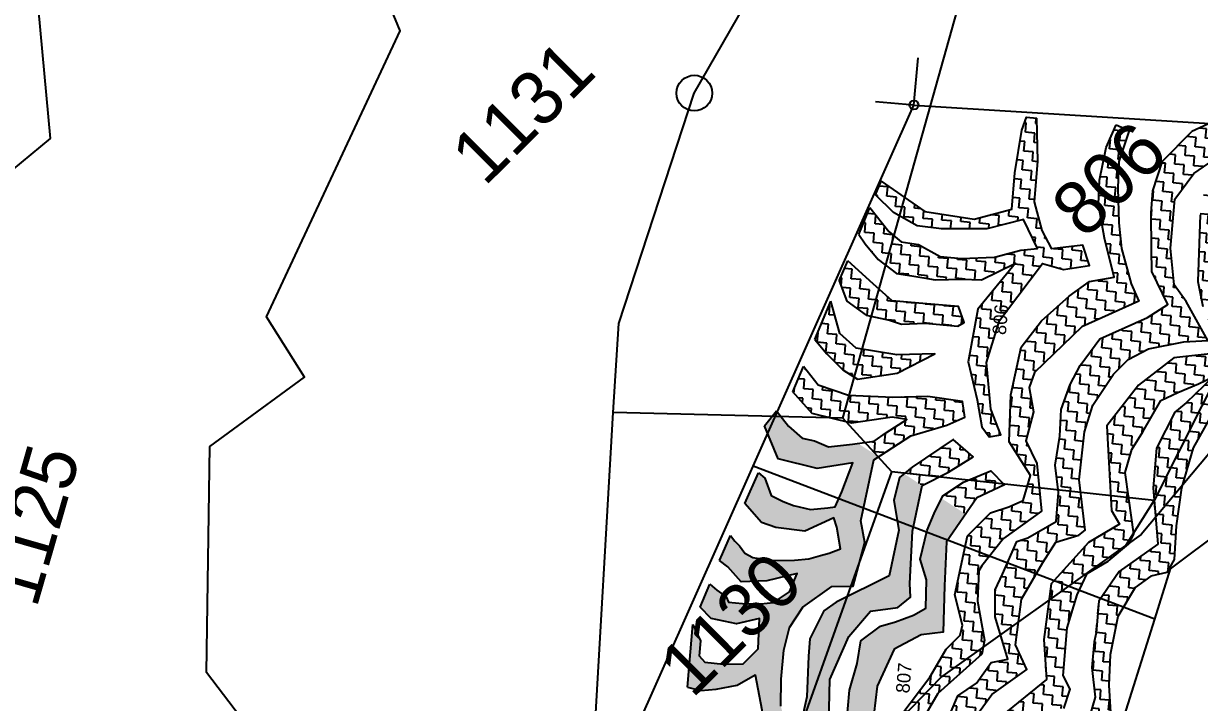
# Model space of a CAD drawing. Header units: metres. Extents: x 302481 to 307962, y 1946667 to 1951250.
# Drawn here: x 304774.8 to 304935.7, y 1948204.2 to 1948297.1 of the extents above; entities that cross this region are included whole.
import ezdxf

# ---------------------------------------------------------------- set-up
doc = ezdxf.new("R2010")
doc.units = ezdxf.units.M
for name, color, linetype in [('LINE_WATER', 4, 'Continuous'), ('POLY_HATCH', 12, 'Continuous'), ('POLY_PARCEL', 6, 'Continuous'), ('SYM_STONE', 1, 'Continuous'), ('TEXT_PARCEL', 7, 'Continuous')]:
    doc.layers.add(name, color=color, linetype=linetype)
doc.styles.add('TEXT_MAP', font='')
doc.styles.get('TEXT_MAP').set_extended_font_data('Kruti Dev 050')
pattern_1 = [(85.06051, (305267.1957, 1947216.2392), (-1.1794354, 1.4025854), [1.295823, -1.295823]), (175.06051, (305267.3073, 1947217.5302), (-1.4025854, -1.1794354), [1.295823, -1.295823])]

# ---------------------------------------------------------------- blocks, each defined once
blk = doc.blocks.new('STONE')
blk.add_circle((0, 0), 0.851)

msp = doc.modelspace()

# ---------------------------------------------------------------- hatches: boundary and pattern name
at = {"layer": 'POLY_HATCH'}
h = msp.add_hatch(dxfattribs=at)
h.set_pattern_fill('ZIGZAG', color=256, scale=10.366583, angle=85.0605, style=0)
h.set_pattern_definition(pattern_1)
h.paths.add_polyline_path([(304892.13, 1948275.56), (304891.35, 1948273.71), (304893.85, 1948271.28), (304897.07, 1948269.45), (304900.41, 1948269.03), (304906.6, 1948269.05), (304911.63, 1948270.31), (304913.54, 1948266.34), (304911.27, 1948266.11), (304907.67, 1948265.16), (304903.15, 1948264.99), (304900.22, 1948265.24), (304897.27, 1948266.9), (304894.9, 1948267.25), (304893.2, 1948268.66), (304890.61, 1948271.94), (304889.08, 1948268.29), (304889.96, 1948266.97), (304891.74, 1948264.85), (304894.25, 1948262.94), (304896.33, 1948262.62), (304898, 1948262.33), (304899.52, 1948262.06), (304903.19, 1948262.17), (304905.86, 1948262.08), (304910.55, 1948264.35), (304905.37, 1948258.03), (304904.04, 1948250.83), (304905.28, 1948245.65), (304905.94, 1948241.93), (304906.95, 1948240.58), (304908.52, 1948240.86), (304907.14, 1948244.36), (304906.56, 1948250.75), (304908.33, 1948256.51), (304910.87, 1948259.81), (304914.21, 1948264.31), (304917.09, 1948263.5), (304920.66, 1948264.04), (304919.77, 1948266.79), (304915.51, 1948266.31), (304914.18, 1948268.82), (304913.11, 1948272.72), (304913.59, 1948278.31), (304913.44, 1948284.2), (304912.02, 1948284.33), (304911.41, 1948282.56), (304910.45, 1948276.71), (304910.02, 1948271.74), (304904.89, 1948270.36), (304898.14, 1948271.4)])
h = msp.add_hatch(dxfattribs=at)
h.set_pattern_fill('ZIGZAG', color=256, scale=10.366583, angle=85.0605, style=0)
h.set_pattern_definition(pattern_1)
h.paths.add_polyline_path([(304914.07, 1948256.47), (304911.32, 1948252.86), (304909.88, 1948246.34), (304909.67, 1948239.9), (304912.59, 1948235.27), (304911.6, 1948231.86), (304909.6, 1948230.99), (304907.09, 1948230.16), (304905.65, 1948228.71), (304908.81, 1948226.63), (304914.09, 1948230.43), (304913.43, 1948236.95), (304911.96, 1948240.05), (304912.99, 1948243.98), (304912.41, 1948247.35), (304913.11, 1948249.38), (304919.59, 1948255.64), (304927.4, 1948259.16), (304926.38, 1948261.52), (304925.06, 1948266.35), (304924.66, 1948269.88), (304924.55, 1948274.61), (304924.69, 1948278.27), (304926.1, 1948282.52), (304924.3, 1948283.27), (304922.93, 1948280.17), (304922.02, 1948275.7), (304921.91, 1948272.39), (304922.73, 1948267.78), (304924.02, 1948262.42), (304920.65, 1948261.84), (304917.86, 1948259.81)])
h = msp.add_hatch(dxfattribs=at)
h.set_pattern_fill('ZIGZAG', color=256, scale=10.366583, angle=85.0605, style=0)
h.set_pattern_definition(pattern_1)
h.paths.add_polyline_path([(304922.09, 1948253.97), (304919.38, 1948250.36), (304918.03, 1948247.75), (304916.78, 1948244.33), (304916.62, 1948240.65), (304915.96, 1948236.7), (304916.44, 1948232.98), (304916.09, 1948229), (304912.22, 1948226.77), (304910.73, 1948226.25), (304910.43, 1948225.57), (304914.13, 1948223.14), (304914.27, 1948223.38), (304916.05, 1948226.16), (304919.22, 1948227.12), (304920.05, 1948227.82), (304919.25, 1948234.68), (304919.98, 1948241.25), (304921.11, 1948244.92), (304923.95, 1948249.15), (304925.97, 1948251.14), (304928.72, 1948252.6), (304933.58, 1948253.57), (304936.84, 1948253.75), (304933.9, 1948259.1), (304932.25, 1948261.4), (304931.76, 1948266.38), (304932.34, 1948273.12), (304934.96, 1948276.6), (304938.89, 1948279.35), (304940.41, 1948282.61), (304938.54, 1948284.16), (304934.67, 1948282.37), (304930.66, 1948278.3), (304929.35, 1948274.25), (304929.09, 1948271.22), (304929.14, 1948266.25), (304929.2, 1948263.2), (304931.37, 1948258.68), (304928.6, 1948256.93)])
h = msp.add_hatch(dxfattribs=at)
h.set_pattern_fill('ZIGZAG', color=256, scale=10.366583, angle=85.0605, style=0)
h.set_pattern_definition(pattern_1)
h.paths.add_polyline_path([(304932.18, 1948251.4), (304927.37, 1948247.64), (304923.05, 1948242.09), (304923.23, 1948238.7), (304923.65, 1948230.49), (304924.77, 1948228.63), (304920.54, 1948226.11), (304916.45, 1948221.61), (304919.33, 1948219.71), (304920.35, 1948221.9), (304923.22, 1948223.57), (304925.98, 1948225.9), (304926.74, 1948227.27), (304926.04, 1948232.14), (304925.55, 1948235.71), (304926.46, 1948238.84), (304927.95, 1948241.28), (304930.41, 1948245.56), (304932.74, 1948246.64), (304935.57, 1948247.84), (304937.57, 1948248.78), (304933.9, 1948245.25), (304932.35, 1948243.95), (304929.84, 1948239.03), (304929.37, 1948233.62), (304929.99, 1948225.87), (304924.7, 1948222.16), (304921.94, 1948218.07), (304921.94, 1948218), (304924.66, 1948216.2), (304926.9, 1948219.97), (304929.04, 1948221.51), (304931.23, 1948222.03), (304932.24, 1948223.81), (304932.5, 1948228.38), (304933.24, 1948233.62), (304934.85, 1948239.07), (304937.22, 1948243.31), (304939.72, 1948245.67), (304942.56, 1948248.73), (304940.96, 1948251.73), (304939.47, 1948256.02), (304938.6, 1948262.55), (304939.02, 1948267.39), (304941.35, 1948272.78), (304943.83, 1948276.58), (304946.59, 1948278.78), (304946.83, 1948281.32), (304942.58, 1948280.96), (304936.43, 1948274.6), (304935.79, 1948270.97), (304935.49, 1948261.85), (304936.15, 1948258.43), (304938.31, 1948253.75), (304938.81, 1948252.11)])
h = msp.add_hatch(dxfattribs=at)
h.set_pattern_fill('ZIGZAG', color=256, scale=10.366583, angle=85.0605, style=0)
h.set_pattern_definition(pattern_1)
h.paths.add_polyline_path([(304891.03, 1948261.53), (304887.57, 1948264.68), (304886.42, 1948261.94), (304887.45, 1948259.16), (304890.1, 1948257.24), (304893.28, 1948256.54), (304894.92, 1948255.98), (304898.16, 1948256.12), (304902.63, 1948255.74), (304903.52, 1948256.22), (304902.72, 1948258.4), (304897.28, 1948258.87), (304893.65, 1948259.19)])
h = msp.add_hatch(dxfattribs=at)
h.set_pattern_fill('ZIGZAG', color=256, scale=10.366583, angle=85.0605, style=0)
h.set_pattern_definition(pattern_1)
h.paths.add_polyline_path([(304886.92, 1948249.77), (304888.92, 1948248.47), (304894.34, 1948249.27), (304899.49, 1948251.92), (304894.27, 1948251.81), (304888.72, 1948252.71), (304886.51, 1948254.74), (304885.25, 1948259.15), (304883.05, 1948253.91), (304884.72, 1948251.93)])
h = msp.add_hatch(dxfattribs=at)
h.set_pattern_fill('ZIGZAG', color=256, scale=10.366583, angle=85.0605, style=0)
h.set_pattern_definition(pattern_1)
h.paths.add_polyline_path([(304898.54, 1948246.1), (304893.75, 1948245.98), (304887.66, 1948246.24), (304883.54, 1948247.66), (304881.5, 1948250.21), (304880.05, 1948246.75), (304882.61, 1948243.87), (304882.77, 1948243.77), (304888.1, 1948242.46), (304893.63, 1948243.28), (304895.68, 1948242.96), (304892.87, 1948241.19), (304891.19, 1948239.97), (304888.99, 1948239.68), (304891.78, 1948237.84), (304896.21, 1948240.72), (304901.12, 1948242.16), (304903.61, 1948243.27), (304903.26, 1948245.43)])
h = msp.add_hatch(dxfattribs=at)
h.set_pattern_fill('ZIGZAG', color=256, scale=10.366583, angle=85.0605, style=0)
h.set_pattern_definition(pattern_1)
h.paths.add_polyline_path([(304872.77, 1948225.65), (304872.11, 1948226.28), (304871.53, 1948227.07), (304870.41, 1948224.56), (304870.03, 1948223.65), (304871.16, 1948222.77), (304872.99, 1948220.75), (304876.52, 1948220.87), (304880.63, 1948221.88), (304879.62, 1948219.38), (304877.41, 1948217.92), (304875.67, 1948217.71), (304873.17, 1948217.78), (304871.24, 1948217.95), (304870.95, 1948218.69), (304869.66, 1948219.6), (304868.69, 1948220.42), (304867.37, 1948217.26), (304868.9, 1948215.71), (304872.35, 1948214.98), (304875.5, 1948215.71), (304875.29, 1948211.57), (304873.24, 1948209.51), (304870.58, 1948209.46), (304868.02, 1948209.75), (304867.23, 1948210.61), (304867.41, 1948212.68), (304866.39, 1948214.88), (304865.88, 1948209), (304865.65, 1948206.33), (304867.46, 1948205.87), (304869.57, 1948206.04), (304872.42, 1948206.58), (304874.91, 1948208.03), (304875.81, 1948203.22), (304875.72, 1948199.12), (304873.38, 1948202.47), (304869.75, 1948200.95), (304865.76, 1948197.35), (304861.28, 1948191.08), (304859.69, 1948184.91), (304860.44, 1948181.43), (304861.31, 1948178.28), (304861.82, 1948176.05), (304859.04, 1948176.29), (304855.26, 1948175.73), (304851.55, 1948169.67), (304851.26, 1948161.04), (304851.5, 1948153.27), (304854.15, 1948147.11), (304852.11, 1948144.55), (304845.27, 1948139.22), (304841.37, 1948130.9), (304838.13, 1948119.78), (304840.01, 1948105.25), (304846.23, 1948105.42), (304844.64, 1948108.2), (304844.25, 1948115.94), (304845.54, 1948121.68), (304848.05, 1948129.17), (304852.37, 1948139.17), (304857.69, 1948142.43), (304860.76, 1948147.21), (304859.97, 1948153.4), (304861.66, 1948160.69), (304864.22, 1948162.6), (304870.06, 1948168.74), (304871.14, 1948168.91), (304872.11, 1948170.96), (304871.16, 1948175.29), (304870.9, 1948178.5), (304871.31, 1948183.25), (304873.13, 1948188.94), (304875.3, 1948192.48), (304878.23, 1948195.68), (304879.64, 1948196.62), (304882.85, 1948196.88), (304884.94, 1948199.42), (304885.1, 1948207.39), (304887.73, 1948213.27), (304890.69, 1948216.74), (304894.45, 1948217.21), (304896.17, 1948218.66), (304896.06, 1948220.53), (304896.42, 1948227.67), (304897.75, 1948233.91), (304895.29, 1948235.53), (304894.66, 1948235), (304893.86, 1948231.88), (304894.57, 1948227.83), (304893.23, 1948221.57), (304886.01, 1948217.94), (304884.32, 1948216.76), (304883.68, 1948215.48), (304882.39, 1948212.94), (304882.19, 1948210.56), (304881.97, 1948205), (304881.1, 1948201.09), (304879.02, 1948201.53), (304878.41, 1948203.71), (304878.47, 1948207.43), (304878.81, 1948211.39), (304879.61, 1948214.51), (304881.44, 1948217.27), (304885.4, 1948220.12), (304888.33, 1948220.13), (304889.91, 1948226.11), (304889.37, 1948229.08), (304891.15, 1948237.43), (304891.78, 1948237.84), (304888.99, 1948239.68), (304888.21, 1948239.58), (304884.95, 1948239.21), (304883.01, 1948240.03), (304881.32, 1948240.39), (304879.45, 1948242.06), (304877.83, 1948244.14), (304876.2, 1948242.09), (304878.03, 1948237.55), (304883.38, 1948236.23), (304888.26, 1948237.03), (304886.76, 1948233.06), (304885.87, 1948230.98), (304884.85, 1948230.86), (304882.46, 1948230.63), (304880.14, 1948231.19), (304878.75, 1948231.74), (304877.1, 1948232.53), (304876.23, 1948234.91), (304875.36, 1948235.67), (304873.49, 1948231.47), (304875.77, 1948228.84), (304877.73, 1948228.17), (304881.7, 1948227.68), (304885.67, 1948229.49), (304886.06, 1948228.24), (304886.59, 1948225.25), (304885.03, 1948224.66), (304883.86, 1948224.33), (304882.24, 1948223.9), (304880.28, 1948223.71), (304877.69, 1948223.64), (304876.63, 1948223.74), (304874.57, 1948224.06), (304873.47, 1948224.66)])
h.paths.add_polyline_path([(304868.75, 1948193.54), (304868.97, 1948190.95), (304867.7, 1948189.16), (304866.52, 1948185.9), (304867.12, 1948181.15), (304867.92, 1948178.73), (304868.12, 1948174.57), (304868.73, 1948172.62), (304863.18, 1948169.18), (304859.3, 1948167.06), (304858.39, 1948162.99), (304856.97, 1948159.42), (304856.65, 1948155.76), (304857.03, 1948152.37), (304857.17, 1948148.78), (304855.93, 1948150), (304855.59, 1948151.26), (304854.11, 1948154.86), (304854.34, 1948160.1), (304855.33, 1948166.39), (304858.34, 1948170.16), (304860.68, 1948172.64), (304865.91, 1948173.65), (304863.66, 1948178.65), (304863.24, 1948181.6), (304864.37, 1948186.87), (304867.19, 1948190.99)], flags=16)
h = msp.add_hatch(dxfattribs=at)
h.set_pattern_fill('ZIGZAG', color=256, scale=10.366583, angle=85.0605, style=0)
h.set_pattern_definition(pattern_1)
h.paths.add_polyline_path([(304902.01, 1948240.22), (304896.38, 1948236.45), (304895.29, 1948235.53), (304897.73, 1948233.93), (304901.36, 1948235.75), (304904.73, 1948237.86)])
h = msp.add_hatch(dxfattribs=at)
h.set_pattern_fill('ZIGZAG', color=256, scale=10.366583, angle=85.0605, style=0)
h.set_pattern_definition(pattern_1)
h.paths.add_polyline_path([(304903.4, 1948234.37), (304900.6, 1948232.49), (304900.43, 1948232.15), (304903.7, 1948230), (304905.24, 1948232.23), (304909.03, 1948234.03), (304907.16, 1948235.93)])
h = msp.add_hatch(dxfattribs=at)
h.set_pattern_fill('ZIGZAG', color=256, scale=10.366583, angle=85.0605, style=0)
h.set_pattern_definition(pattern_1)
h.paths.add_polyline_path([(304899.4, 1948230.08), (304898.45, 1948227.79), (304897.48, 1948223.86), (304898.36, 1948221.03), (304898.28, 1948217.15), (304896.57, 1948216.17), (304894.11, 1948215.25), (304892.05, 1948214.68), (304889.38, 1948212.66), (304888.86, 1948209.57), (304887.79, 1948205.9), (304887.35, 1948200.8), (304887.66, 1948197.14), (304886.78, 1948195.71), (304881.47, 1948193.67), (304879.29, 1948192.98), (304876.88, 1948191.18), (304875.11, 1948188.08), (304874.37, 1948185.38), (304874.18, 1948181.64), (304874.45, 1948178.03), (304877.8, 1948171.98), (304878.65, 1948167.27), (304874.14, 1948165.78), (304871.29, 1948164.65), (304868.1, 1948161.04), (304864.51, 1948158.72), (304862.11, 1948154.04), (304862.86, 1948149.71), (304864.42, 1948144.57), (304860.96, 1948143.61), (304859.2, 1948142.14), (304855.72, 1948138.05), (304853.19, 1948134.89), (304851.01, 1948129.94), (304848.71, 1948120.74), (304848.08, 1948113.4), (304848.89, 1948108.32), (304850.78, 1948109.64), (304851.99, 1948114.84), (304852.81, 1948118.53), (304853.58, 1948121.72), (304854.11, 1948124.93), (304858.23, 1948133.47), (304862.76, 1948138.1), (304867.85, 1948139.03), (304867.07, 1948144.49), (304867.06, 1948148.75), (304866.8, 1948151.53), (304872.77, 1948159.78), (304883.11, 1948164.47), (304881.92, 1948168.08), (304880.43, 1948169.72), (304879.8, 1948171.15), (304878.71, 1948174.5), (304878.15, 1948178.06), (304878.14, 1948180.94), (304878.57, 1948184.41), (304879.72, 1948187.57), (304886.07, 1948191.53), (304890.44, 1948192.78), (304890.48, 1948196.16), (304891.16, 1948202.62), (304891.62, 1948206.47), (304893.93, 1948211.53), (304897.61, 1948213.47), (304900.64, 1948213.83), (304900.82, 1948220.21), (304901.09, 1948226.2), (304903.7, 1948230), (304900.43, 1948232.15)])
h = msp.add_hatch(dxfattribs=at)
h.set_pattern_fill('ZIGZAG', color=256, scale=10.366583, angle=85.0605, style=0)
h.set_pattern_definition(pattern_1)
h.paths.add_polyline_path([(304873.89, 1948151.84), (304872.11, 1948149.37), (304870.45, 1948144.27), (304871.91, 1948136.98), (304867.64, 1948138.05), (304864.62, 1948135.51), (304862.73, 1948133.75), (304858.46, 1948128.88), (304858.16, 1948127.48), (304856.24, 1948119.43), (304855.08, 1948116.04), (304855.19, 1948113.23), (304857.13, 1948111.49), (304860.23, 1948115.07), (304861.32, 1948119.52), (304861.85, 1948123.67), (304864.03, 1948126.62), (304866.8, 1948130.4), (304869.79, 1948132.77), (304874.49, 1948132.53), (304874.6, 1948135.85), (304873.51, 1948139.43), (304874.98, 1948146.3), (304878.64, 1948148.25), (304879.8, 1948149.55), (304882.3, 1948154.23), (304889.67, 1948158.66), (304889.14, 1948160.63), (304887.51, 1948166.01), (304886.08, 1948175.75), (304888.41, 1948181.79), (304888.94, 1948183.84), (304892.55, 1948187.2), (304896.79, 1948189.8), (304896.09, 1948193.88), (304896.81, 1948200.11), (304899.89, 1948205.44), (304905.94, 1948210.86), (304906.28, 1948212.75), (304905.34, 1948218.08), (304905.53, 1948222.25), (304905.94, 1948222.92), (304908.83, 1948226.62), (304905.65, 1948228.71), (304903.96, 1948227.01), (304902.22, 1948218.94), (304903.26, 1948214.83), (304902.97, 1948213.46), (304901.05, 1948211.53), (304898.8, 1948207.7), (304894.86, 1948202.45), (304894.07, 1948199.38), (304893.89, 1948195.37), (304891.58, 1948192.78), (304889.68, 1948191.02), (304885.74, 1948187.86), (304883.73, 1948182.79), (304881.75, 1948180.17), (304881.87, 1948175.44), (304883.24, 1948171.13), (304885.41, 1948165.87), (304885.98, 1948162.33), (304883.53, 1948160.27), (304879.09, 1948159.43), (304877.23, 1948156.09)])
h = msp.add_hatch(dxfattribs=at)
h.set_pattern_fill('ZIGZAG', color=256, scale=10.366583, angle=85.0605, style=0)
h.set_pattern_definition(pattern_1)
h.paths.add_polyline_path([(304894.65, 1948186.6), (304892.82, 1948182.11), (304890.85, 1948179.71), (304890.67, 1948173.96), (304891.88, 1948167.81), (304892.57, 1948162.78), (304895.18, 1948159.67), (304894.95, 1948156.96), (304890.54, 1948156.06), (304886.96, 1948155.41), (304884.57, 1948150), (304881.72, 1948142.88), (304881.28, 1948139.71), (304880.55, 1948134.96), (304880.84, 1948132.69), (304882.23, 1948130.33), (304883.03, 1948126.57), (304879.94, 1948126.03), (304876.6, 1948120.71), (304875.05, 1948112.03), (304875.58, 1948106.25), (304878.92, 1948106.34), (304879.13, 1948108.79), (304880.16, 1948113.49), (304882.25, 1948118.09), (304884.93, 1948122.34), (304887.12, 1948126.32), (304884.13, 1948132.79), (304883.97, 1948136.36), (304885.26, 1948140.57), (304887.42, 1948145.94), (304889.51, 1948150.54), (304896.02, 1948154.45), (304898.28, 1948155.65), (304895.7, 1948163.28), (304894.61, 1948167.19), (304895.36, 1948175.93), (304897.53, 1948183.15), (304902.1, 1948186.15), (304902.45, 1948193.68), (304903.46, 1948200.08), (304907.31, 1948205.3), (304912.08, 1948208.75), (304910.52, 1948212.13), (304911.37, 1948218.38), (304914.13, 1948223.14), (304910.43, 1948225.57), (304908.74, 1948221.78), (304907.75, 1948219.62), (304907.76, 1948215.93), (304909.5, 1948210.17), (304907.22, 1948209.72), (304905.21, 1948206.85), (304902.66, 1948205.15), (304900.66, 1948200.51), (304900.29, 1948198.14), (304899.84, 1948194.81), (304899.72, 1948193.38), (304899.49, 1948190.67), (304899.2, 1948189.25), (304897.13, 1948187.51)])
h = msp.add_hatch(dxfattribs=at)
h.set_pattern_fill('ZIGZAG', color=256, scale=10.366583, angle=85.0605, style=0)
h.set_pattern_definition(pattern_1)
h.paths.add_polyline_path([(304908.73, 1948202.44), (304905.73, 1948195.49), (304906.23, 1948190.15), (304906.45, 1948185.52), (304902.88, 1948185.03), (304899.03, 1948181.19), (304897.17, 1948176.38), (304896.61, 1948169.86), (304897.6, 1948166.57), (304900.66, 1948157.48), (304901.57, 1948155), (304897.07, 1948152.98), (304890.93, 1948148.7), (304888.91, 1948138.3), (304888.49, 1948133.36), (304888.92, 1948132.85), (304888.91, 1948129), (304889.3, 1948126.08), (304889.55, 1948125.26), (304888.01, 1948124.11), (304886.54, 1948121.99), (304883.3, 1948116.02), (304882.74, 1948113.18), (304882.56, 1948111.11), (304882.64, 1948108.38), (304882.48, 1948106.44), (304885.9, 1948106.54), (304886.85, 1948112.64), (304887.85, 1948116.72), (304889.27, 1948118.36), (304891.16, 1948119.8), (304894.8, 1948121.25), (304893.68, 1948124.87), (304893.12, 1948129.57), (304892.64, 1948133.3), (304893.5, 1948139.48), (304894.57, 1948144.52), (304896.39, 1948148.85), (304901.46, 1948150.01), (304904.51, 1948152), (304904.33, 1948153.61), (304902.88, 1948159.03), (304900.54, 1948165.32), (304899.81, 1948169.88), (304901.33, 1948176.32), (304907.03, 1948181.12), (304910.37, 1948180.83), (304911.57, 1948181.85), (304909.48, 1948187.32), (304908.95, 1948194.1), (304910.22, 1948197.28), (304911.24, 1948199.92), (304914.9, 1948203.29), (304917.15, 1948203.41), (304918.02, 1948206.06), (304917.06, 1948207.91), (304917.62, 1948214.44), (304918.98, 1948218.97), (304919.33, 1948219.71), (304916.45, 1948221.61), (304915.41, 1948220.46), (304914.43, 1948212.85), (304914.76, 1948207.37)])
h = msp.add_hatch(dxfattribs=at)
h.set_pattern_fill('ZIGZAG', color=256, scale=10.366583, angle=85.0605, style=0)
h.set_pattern_definition(pattern_1)
h.paths.add_polyline_path([(304917.35, 1948200.19), (304916.28, 1948198.84), (304914.4, 1948195.64), (304912.96, 1948191.91), (304912.41, 1948187.47), (304912.34, 1948184.75), (304912.43, 1948182.18), (304911.5, 1948178.73), (304906.98, 1948167.26), (304906.66, 1948163.6), (304906.96, 1948159.56), (304906.77, 1948153.65), (304906.21, 1948150.97), (304900.64, 1948145.84), (304898.78, 1948142.8), (304898.4, 1948140.26), (304897.52, 1948135.72), (304897.67, 1948128.17), (304898.45, 1948124.25), (304899.33, 1948119.69), (304900.79, 1948117.96), (304901.9, 1948114.17), (304898.97, 1948108.01), (304898.65, 1948106.9), (304902.4, 1948107.01), (304902.69, 1948108.2), (304905.87, 1948110.87), (304909.16, 1948114.88), (304905.73, 1948115.45), (304902.5, 1948118.41), (304901.34, 1948123.6), (304900.95, 1948131.41), (304901.76, 1948137.77), (304905.65, 1948145.48), (304910.15, 1948150.66), (304909.06, 1948154.62), (304908.37, 1948158.27), (304908.93, 1948163.09), (304910.31, 1948167.42), (304913.08, 1948174.64), (304915.61, 1948179.01), (304914.77, 1948185.82), (304915.84, 1948191.61), (304917.63, 1948195.75), (304922.6, 1948200.2), (304923.54, 1948202.84), (304923.29, 1948206.59), (304923.51, 1948210.73), (304924.55, 1948216.01), (304924.66, 1948216.2), (304921.94, 1948218), (304921.57, 1948213.77), (304921.3, 1948212.51), (304921, 1948209.01), (304921.45, 1948204.97), (304920.78, 1948202.78)])

# ---------------------------------------------------------------- linework, layer by layer
at = {"layer": 'LINE_WATER'}
msp.add_lwpolyline([(304992.21, 1948592.75), (304996.57, 1948577), (305004.46, 1948552.75), (305002.5, 1948542.47), (304999.83, 1948537.49), (304997.42, 1948531.72), (304998.58, 1948520.9), (304995.07, 1948501.32), (304990.3, 1948484.21), (304981.07, 1948465.4), (304972.99, 1948447.13), (304973.74, 1948433.13), (304974.55, 1948416.93), (304970.58, 1948401.53), (304959.89, 1948379.18), (304948.42, 1948333.82), (304955.03, 1948293.53), (304955.54, 1948276.33), (304945.06, 1948247.9), (304927.72, 1948227.22), (304925.64, 1948225.69)], dxfattribs=at)
at = {"layer": 'POLY_HATCH'}
for points in [[(304891.35, 1948273.71), (304892.13, 1948275.56), (304898.14, 1948271.4), (304904.89, 1948270.36), (304910.02, 1948271.74), (304910.45, 1948276.71), (304911.41, 1948282.56), (304912.02, 1948284.33), (304913.44, 1948284.2)], [(304889.08, 1948268.29), (304889.96, 1948266.97), (304891.74, 1948264.85), (304894.25, 1948262.94), (304896.33, 1948262.62), (304898, 1948262.33), (304899.52, 1948262.06), (304903.19, 1948262.17), (304905.86, 1948262.08), (304910.55, 1948264.35), (304905.37, 1948258.03), (304904.04, 1948250.83), (304905.28, 1948245.65), (304905.94, 1948241.93), (304906.95, 1948240.58), (304908.52, 1948240.86), (304907.14, 1948244.36), (304906.56, 1948250.75), (304908.33, 1948256.51), (304910.87, 1948259.81), (304914.21, 1948264.31), (304917.09, 1948263.5), (304920.66, 1948264.04), (304919.77, 1948266.79), (304915.51, 1948266.31), (304914.18, 1948268.82), (304913.11, 1948272.72), (304913.59, 1948278.31), (304913.44, 1948284.2)], [(304894.86, 1948202.45), (304898.8, 1948207.7), (304901.05, 1948211.53), (304902.97, 1948213.46), (304903.26, 1948214.83), (304902.22, 1948218.94), (304903.96, 1948227.01), (304907.09, 1948230.16), (304909.6, 1948230.99), (304911.6, 1948231.86), (304912.59, 1948235.27), (304909.67, 1948239.9), (304909.88, 1948246.34), (304911.32, 1948252.86), (304914.07, 1948256.47), (304917.86, 1948259.81), (304920.65, 1948261.84), (304924.02, 1948262.42), (304922.73, 1948267.78), (304921.91, 1948272.39), (304922.02, 1948275.7), (304922.93, 1948280.17), (304924.3, 1948283.27)], [(304924.3, 1948283.27), (304926.1, 1948282.52), (304924.69, 1948278.27), (304924.55, 1948274.61), (304924.66, 1948269.88), (304925.06, 1948266.35), (304926.38, 1948261.52), (304927.4, 1948259.16), (304919.59, 1948255.64), (304913.11, 1948249.38), (304912.41, 1948247.35), (304912.99, 1948243.98), (304911.96, 1948240.05), (304913.43, 1948236.95), (304914.09, 1948230.43), (304908.88, 1948226.68), (304905.94, 1948222.92), (304905.53, 1948222.25), (304905.34, 1948218.08), (304906.28, 1948212.75), (304905.94, 1948210.86), (304899.89, 1948205.44), (304896.81, 1948200.11)], [(304938.54, 1948284.16), (304934.67, 1948282.37)], [(304900.66, 1948200.51), (304902.66, 1948205.15), (304905.21, 1948206.85), (304907.22, 1948209.72), (304909.5, 1948210.17), (304907.76, 1948215.93), (304907.75, 1948219.62), (304908.74, 1948221.78), (304910.73, 1948226.25), (304912.22, 1948226.77), (304916.09, 1948229), (304916.44, 1948232.98), (304915.96, 1948236.7), (304916.62, 1948240.65), (304916.78, 1948244.33), (304918.03, 1948247.75), (304919.38, 1948250.36), (304922.09, 1948253.97), (304928.6, 1948256.93), (304931.37, 1948258.68), (304929.2, 1948263.2), (304929.14, 1948266.25), (304929.09, 1948271.22), (304929.35, 1948274.25), (304930.66, 1948278.3), (304934.67, 1948282.37)], [(304903.46, 1948200.08), (304907.31, 1948205.3), (304912.08, 1948208.75), (304910.52, 1948212.13), (304911.37, 1948218.38), (304914.27, 1948223.38), (304916.05, 1948226.16), (304919.22, 1948227.12), (304920.05, 1948227.82), (304919.25, 1948234.68), (304919.98, 1948241.25), (304921.11, 1948244.92), (304923.95, 1948249.15), (304925.97, 1948251.14), (304928.72, 1948252.6), (304933.58, 1948253.57), (304936.84, 1948253.75), (304933.9, 1948259.1), (304932.25, 1948261.4), (304931.76, 1948266.38), (304932.34, 1948273.12), (304934.96, 1948276.6), (304938.89, 1948279.35)], [(304890.61, 1948271.94), (304893.2, 1948268.66), (304894.9, 1948267.25), (304897.27, 1948266.9), (304900.22, 1948265.24), (304903.15, 1948264.99), (304907.67, 1948265.16), (304911.27, 1948266.11), (304913.54, 1948266.34), (304911.63, 1948270.31), (304906.6, 1948269.05), (304900.41, 1948269.03), (304897.07, 1948269.45), (304893.85, 1948271.28), (304891.35, 1948273.71)], [(304889.08, 1948268.29), (304890.61, 1948271.94)], [(304935.79, 1948270.97), (304935.49, 1948261.85), (304936.15, 1948258.43)], [(304886.42, 1948261.94), (304887.45, 1948259.16), (304890.1, 1948257.24), (304893.28, 1948256.54), (304894.92, 1948255.98), (304898.16, 1948256.12), (304902.63, 1948255.74), (304903.52, 1948256.22), (304902.72, 1948258.4), (304897.28, 1948258.87), (304893.65, 1948259.19), (304891.03, 1948261.53), (304887.57, 1948264.68)], [(304886.42, 1948261.94), (304887.57, 1948264.68)], [(304883.05, 1948253.91), (304884.72, 1948251.93), (304886.92, 1948249.77), (304888.92, 1948248.47), (304894.34, 1948249.27), (304899.49, 1948251.92), (304894.27, 1948251.81), (304888.72, 1948252.71), (304886.51, 1948254.74), (304885.25, 1948259.15)], [(304883.05, 1948253.91), (304885.25, 1948259.15)], [(304938.81, 1948252.11), (304932.18, 1948251.4), (304927.37, 1948247.64), (304923.05, 1948242.09), (304923.23, 1948238.7), (304923.65, 1948230.49), (304924.77, 1948228.63), (304920.54, 1948226.11), (304915.41, 1948220.46), (304914.43, 1948212.85), (304914.76, 1948207.37), (304908.73, 1948202.44)], [(304878.41, 1948203.71), (304878.47, 1948207.43), (304878.81, 1948211.39), (304879.61, 1948214.51), (304881.44, 1948217.27), (304885.4, 1948220.12), (304888.33, 1948220.13), (304889.91, 1948226.11), (304889.37, 1948229.08), (304891.15, 1948237.43), (304896.21, 1948240.72), (304901.12, 1948242.16), (304903.61, 1948243.27), (304903.26, 1948245.43), (304898.54, 1948246.1), (304893.75, 1948245.98), (304887.66, 1948246.24), (304883.54, 1948247.66), (304881.5, 1948250.21)], [(304880.05, 1948246.75), (304881.5, 1948250.21)], [(304917.15, 1948203.41), (304918.02, 1948206.06), (304917.06, 1948207.91), (304917.62, 1948214.44), (304918.98, 1948218.97), (304920.35, 1948221.9), (304923.22, 1948223.57), (304925.98, 1948225.9), (304926.74, 1948227.27), (304926.04, 1948232.14), (304925.55, 1948235.71), (304926.46, 1948238.84), (304927.95, 1948241.28), (304930.41, 1948245.56), (304932.74, 1948246.64), (304935.57, 1948247.84), (304937.57, 1948248.78), (304933.9, 1948245.25), (304932.35, 1948243.95), (304929.84, 1948239.03), (304929.37, 1948233.62), (304929.99, 1948225.87), (304924.7, 1948222.16), (304921.94, 1948218.07), (304921.57, 1948213.77), (304921.3, 1948212.51), (304921, 1948209.01), (304921.45, 1948204.97), (304920.78, 1948202.78)], [(304877.83, 1948244.14), (304879.45, 1948242.06), (304881.32, 1948240.39), (304883.01, 1948240.03), (304884.95, 1948239.21), (304888.21, 1948239.58), (304891.19, 1948239.97), (304892.87, 1948241.19), (304895.68, 1948242.96), (304893.63, 1948243.28), (304888.1, 1948242.46), (304882.69, 1948243.79), (304880.05, 1948246.75)], [(304876.2, 1948242.09), (304877.83, 1948244.14)], [(304937.22, 1948243.31), (304934.85, 1948239.07), (304933.24, 1948233.62), (304932.5, 1948228.38), (304932.24, 1948223.81), (304931.23, 1948222.03), (304929.04, 1948221.51), (304926.9, 1948219.97), (304924.55, 1948216.01), (304923.51, 1948210.73), (304923.29, 1948206.59), (304923.54, 1948202.84)], [(304875.36, 1948235.67), (304876.23, 1948234.91), (304877.1, 1948232.53), (304878.75, 1948231.74), (304880.14, 1948231.19), (304882.46, 1948230.63), (304884.85, 1948230.86), (304885.87, 1948230.98), (304886.76, 1948233.06), (304888.26, 1948237.03), (304883.38, 1948236.23), (304878.03, 1948237.55), (304876.2, 1948242.09)], [(304884.94, 1948199.42), (304885.1, 1948207.39), (304887.73, 1948213.27), (304890.69, 1948216.74), (304894.45, 1948217.21), (304896.17, 1948218.66), (304896.06, 1948220.53), (304896.42, 1948227.67), (304897.75, 1948233.94), (304901.36, 1948235.75), (304904.73, 1948237.86), (304902.01, 1948240.22), (304896.38, 1948236.45), (304894.66, 1948235), (304893.86, 1948231.88), (304894.57, 1948227.83), (304893.23, 1948221.57), (304886.01, 1948217.94), (304884.32, 1948216.76), (304883.68, 1948215.48), (304882.39, 1948212.94), (304882.19, 1948210.56), (304881.97, 1948205), (304881.1, 1948201.09)], [(304873.49, 1948231.47), (304875.36, 1948235.67)], [(304887.35, 1948200.8), (304887.79, 1948205.9), (304888.86, 1948209.57), (304889.38, 1948212.66), (304892.05, 1948214.68), (304894.11, 1948215.25), (304896.57, 1948216.17), (304898.28, 1948217.15), (304898.36, 1948221.03), (304897.48, 1948223.86), (304898.45, 1948227.79), (304899.4, 1948230.08), (304900.6, 1948232.49), (304903.4, 1948234.37), (304907.16, 1948235.93), (304909.03, 1948234.03), (304905.24, 1948232.23), (304901.09, 1948226.2), (304900.82, 1948220.21), (304900.64, 1948213.83), (304897.61, 1948213.47), (304893.93, 1948211.53), (304891.62, 1948206.47), (304891.16, 1948202.62)], [(304871.53, 1948227.07), (304872.11, 1948226.28), (304872.77, 1948225.65), (304873.47, 1948224.66), (304874.57, 1948224.06), (304876.63, 1948223.74), (304877.69, 1948223.64), (304880.28, 1948223.71), (304882.24, 1948223.9), (304883.86, 1948224.33), (304885.03, 1948224.66), (304886.59, 1948225.25), (304886.06, 1948228.24), (304885.67, 1948229.49), (304881.7, 1948227.68), (304877.73, 1948228.17), (304875.77, 1948228.84), (304873.49, 1948231.47)], [(304870.03, 1948223.65), (304870.41, 1948224.56), (304871.53, 1948227.07)], [(304868.69, 1948220.42), (304869.66, 1948219.6), (304870.95, 1948218.69), (304871.24, 1948217.95), (304873.17, 1948217.78), (304875.67, 1948217.71), (304877.41, 1948217.92), (304879.62, 1948219.38), (304880.63, 1948221.88), (304876.52, 1948220.87), (304872.99, 1948220.75), (304871.16, 1948222.77), (304870.03, 1948223.65)], [(304867.37, 1948217.26), (304868.69, 1948220.42)], [(304866.39, 1948214.88), (304867.41, 1948212.68), (304867.23, 1948210.61), (304868.02, 1948209.75), (304870.58, 1948209.46), (304873.24, 1948209.51), (304875.29, 1948211.57), (304875.5, 1948215.71), (304872.35, 1948214.98), (304868.9, 1948215.71), (304867.37, 1948217.26)], [(304865.65, 1948206.33), (304865.88, 1948209), (304866.39, 1948214.88)], [(304865.65, 1948206.33), (304867.46, 1948205.87), (304869.57, 1948206.04), (304872.42, 1948206.58), (304874.91, 1948208.03), (304875.81, 1948203.22), (304875.72, 1948199.12), (304873.38, 1948202.47), (304869.75, 1948200.95), (304865.76, 1948197.35), (304861.28, 1948191.08), (304859.69, 1948184.91), (304860.44, 1948181.43), (304861.31, 1948178.28), (304861.82, 1948176.05), (304859.04, 1948176.29), (304855.26, 1948175.73)]]:
    msp.add_lwpolyline(points, dxfattribs=at)
at = {"layer": 'POLY_PARCEL'}
for points in [[(304811.43, 1948193.06), (304799.8, 1948208.35), (304800.26, 1948239.24), (304813.22, 1948248.74), (304808.04, 1948257.01), (304826.31, 1948296.13), (304821.68, 1948307.46), (304835.62, 1948361.01)], [(304855.47, 1948243.92), (304856.24, 1948256.08), (304866.57, 1948287.62), (304893.22, 1948334.05), (304879.57, 1948342.15)], [(304766.89, 1948332.61), (304775.38, 1948314.05), (304778.4, 1948281.41), (304767.78, 1948272.64), (304735.14, 1948265.57)], [(304886.9, 1948243.14), (304907.98, 1948318.24)], [(304896.64, 1948285.97), (304897.2, 1948292.43)], [(304874.63, 1948236.56), (304896.64, 1948285.97)], [(304896.64, 1948285.97), (304891.38, 1948286.43)], [(304896.64, 1948285.97), (304937.84, 1948283.42)], [(304968.1, 1948279.39), (304944.47, 1948282.04), (304939.31, 1948251.34), (304929.5, 1948231.86)], [(304852.76, 1948197.28), (304855.47, 1948243.92)], [(304886.9, 1948243.14), (304855.47, 1948243.92)], [(304893.62, 1948235.78), (304886.9, 1948243.14)], [(304853.95, 1948190.13), (304874.63, 1948236.56)], [(304929.59, 1948215.62), (304874.63, 1948236.56)], [(304878.18, 1948192.57), (304893.62, 1948235.78)], [(304929.5, 1948231.86), (304893.62, 1948235.78)], [(304881, 1948192.05), (304889.35, 1948196.33), (304900.32, 1948207.64), (304925.64, 1948225.69), (304929.5, 1948231.86)], [(304929.59, 1948215.62), (304931.76, 1948222.53), (304938.99, 1948227.93)], [(304903.58, 1948189.21), (304906.95, 1948201.74), (304924.63, 1948199.83), (304929.59, 1948215.62)]]:
    msp.add_lwpolyline(points, dxfattribs=at)

# ---------------------------------------------------------------- block references
at = {"layer": 'SYM_STONE'}
for p, xscale, yscale, zscale, rotation in [((304866.57, 1948287.62), 2.862570097236071, 2.862570097236071, 2.862570097236071, 44.8498280447801), ((304896.64, 1948285.97), 0.72566079921371, 0.72566079921371, 0.72566079921371, 85.06051222999157)]:
    msp.add_blockref('STONE', p, dxfattribs=dict(at, xscale=xscale, yscale=yscale, zscale=zscale, rotation=rotation))

# ---------------------------------------------------------------- texts
at = {"layer": 'TEXT_PARCEL', "style": 'TEXT_MAP'}
for s, height, rotation, p in [('1131', 7.361, 44.8498, (304837.89, 1948274.74)), ('806', 1.866, 85.0605, (304909.21, 1948254.47)), ('1125', 7.361, 73.9818, (304776.54, 1948217)), ('1130', 7.361, 44.8498, (304866.31, 1948204.67)), ('807', 1.866, 85.0605, (304896, 1948205.43))]:
    msp.add_text(s, height=height, rotation=rotation, dxfattribs=at).set_placement(p)
at = {"layer": 'TEXT_PARCEL', "ltscale": 10, "style": 'TEXT_MAP'}
msp.add_text('806', height=7.361, rotation=44.8498, dxfattribs=at).set_placement((304920.06, 1948267.49))

doc.saveas('drawing.dxf')
